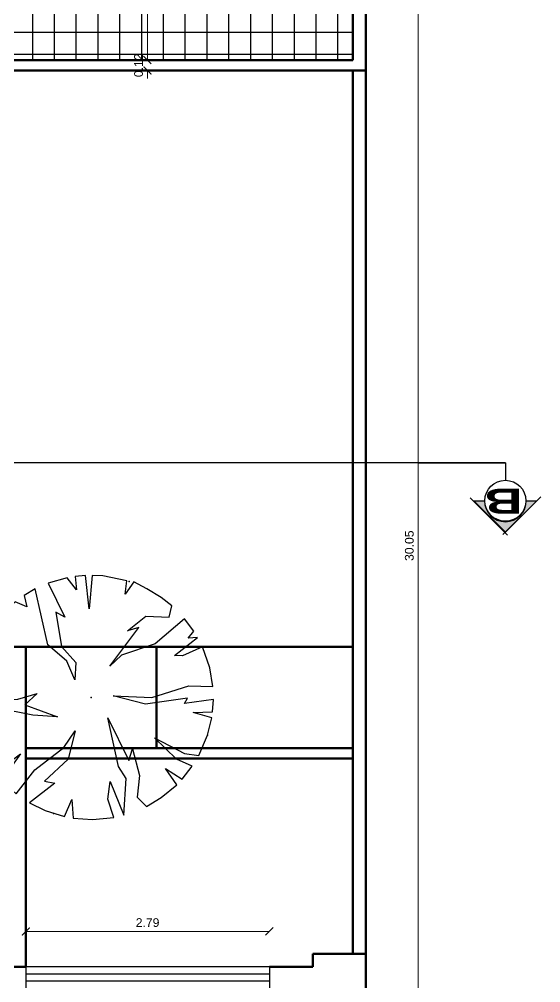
# Model space of a CAD drawing. Header units: inches. Extents: x 20.7 to 104.8, y 84.5 to 143.9.
# Drawn here: x 46.83 to 52.81, y 118.93 to 129.99 of the extents above; entities that cross this region are included whole.
import ezdxf
from ezdxf.enums import TextEntityAlignment as Align

# ---------------------------------------------------------------- set-up
doc = ezdxf.new("R2010")
doc.units = ezdxf.units.IN
doc.header["$MEASUREMENT"] = 0
doc.linetypes.add('CONTINUA', pattern=[0])
for name, color, linetype in [('Cotas', 60, 'Continuous'), ('Linea de corte', 30, 'Continuous'), ('Textura piso', 8, 'Continuous'), ('Vegetación', 3, 'Continuous'), ('Ventana', 4, 'Continuous')]:
    doc.layers.add(name, color=color, linetype=linetype)
doc.layers.add('Paredes', color=5, linetype='Continuous', lineweight=80)
doc.styles.add('SANSSERIFBOLD', font='sasb____.pfb', dxfattribs={"width": 0.85, "height": 0.6})
doc.styles.get("Standard").update_dxf_attribs({"font": 'arial.ttf'})
doc.dimstyles.new('Cotas', dxfattribs={"dimtxt": 0.1, "dimasz": 0.09, "dimexe": 0.2, "dimexo": 0.4, "dimgap": 0.05, "dimtad": 1, "dimzin": 0, "dimdsep": 46, "dimtxsty": 'Standard', "dimblk": 'ARCHTICK', "dimcen": 0.09, "dimse1": 1, "dimse2": 1, "dimclrd": 60, "dimclre": 256, "dimadec": 0, "dimazin": 0, "dimtfac": 1, "dimtix": 1, "dimtofl": 0, "dimtmove": 1, "dimatfit": 3, "dimfxl": 0, "dimtolj": 1, "dimtzin": 0, "dimlwd": 9, "dimarcsym": 0})

# ---------------------------------------------------------------- blocks, each defined once
blk = doc.blocks.new('árbol')
at = {"layer": 'Vegetación', "linetype": 'Continuous'}
for p, q in [((103.23321974944, 11.29301399431409), (103.0222076694889, 11.25729875743868)), ((103.2278987157575, 11.01776936838923), (103.23321974944, 11.29301399431409)), ((103.5268911243759, 11.28894840731773), (103.3824249537018, 11.29866681866409)), ((103.3824249537018, 11.29866681866409), (103.4292114629993, 10.96777318098739)), ((103.531335369992, 11.06663427798718), (103.5268911243759, 11.28894840731773)), ((103.5939616571427, 11.27928590317724), (103.531335369992, 11.06663427798718)), ((103.794349001165, 11.2300350831629), (103.5939616571427, 11.27928590317724)), ((103.0222076694889, 11.25729875743868), (102.779826682866, 11.17266954058052)), ((102.779826682866, 11.17266954058052), (102.884919526488, 10.94292236837432)), ((104.0261785075824, 11.13067868536127), (103.794349001165, 11.2300350831629)), ((102.6008463558759, 11.07475375930903), (102.4576168576255, 10.96874752361958)), ((102.6811556905737, 11.00925849839969), (102.6008463558759, 11.07475375930903)), ((102.8785494750383, 10.85174427855179), (102.6727891424101, 11.11821906223886)), ((102.6727891424101, 11.11821906223886), (102.6811556905737, 11.00925849839969)), ((104.0040594903028, 10.96713361889091), (104.0261785075824, 11.13067868536127)), ((104.1485731230436, 11.05627394561309), (104.0677887305904, 10.8764470279992)), ((104.2973224585699, 10.93965713180805), (104.1485731230436, 11.05627394561309)), ((102.4576168576255, 10.96874752361958), (102.7445655910083, 10.63114811820925)), ((102.884919526488, 10.94292236837432), (102.8785494750383, 10.85174427855179)), ((103.3617358680957, 10.59341777564928), (103.2278987157575, 11.01776936838923)), ((103.4292114629993, 10.96777318098739), (103.3705492706071, 11.00241287276164)), ((103.3705492706071, 11.00241287276164), (103.4393532964084, 10.52152243285234)), ((103.8218748039327, 10.62235085739624), (104.0040594903028, 10.96713361889091)), ((104.0677887305904, 10.8764470279992), (103.8218748039327, 10.62235085739624)), ((104.173840220665, 10.74866965664984), (104.2973224585699, 10.93965713180805)), ((104.361622925489, 10.87802365008125), (104.173840220665, 10.74866965664984)), ((104.5079932390945, 10.70171247680341), (104.361622925489, 10.87802365008125)), ((102.3096677072172, 10.82390678891723), (102.213342953493, 10.70141459456475)), ((102.4396531082761, 10.79258151756457), (102.3096677072172, 10.82390678891723)), ((102.429855376161, 10.52378543760884), (102.4396531082761, 10.79258151756457)), ((102.213342953493, 10.70141459456475), (102.1127925788733, 10.53403594735032)), ((102.7445655910083, 10.63114811820925), (102.8757865673342, 10.246502816055)), ((104.6102665591254, 10.53105424728437), (104.5079932390945, 10.70171247680341)), ((102.1127925788733, 10.53403594735032), (102.0358965525029, 10.38782515644993)), ((102.5948968020008, 10.31463499708808), (102.429855376161, 10.52378543760884)), ((103.3414849326599, 10.14929015601672), (103.3617358680957, 10.59341777564928)), ((103.4393532964084, 10.52152243285234), (103.3414849326599, 10.14929015601672)), ((104.5032664861112, 10.42383441536963), (104.6102665591254, 10.53105424728437)), ((103.0029164218453, 10.11186256255297), (102.5589448204548, 10.44290453327874)), ((102.5589448204548, 10.44290453327874), (102.5948968020008, 10.31463499708808)), ((103.949824783407, 10.37087838382876), (104.2553845661533, 10.45013606228854)), ((104.2553845661533, 10.45013606228854), (104.5032664861112, 10.42383441536963)), ((102.0212010289784, 10.30719730882042), (101.9663534749175, 10.02977318711625)), ((102.1744643890547, 10.28831654277482), (102.0212010289784, 10.30719730882042)), ((102.0358965525029, 10.38782515644993), (102.1744643890547, 10.28831654277482)), ((103.5942690299709, 10.09030862386292), (104.0833255720615, 10.32741666926609)), ((104.0833255720615, 10.32741666926609), (103.949824783407, 10.37087838382876)), ((104.2915007523393, 10.29849972900829), (104.1542452055522, 10.21107661404073)), ((104.7107860923157, 10.27128334014598), (104.2915007523393, 10.29849972900829)), ((102.8757865673342, 10.246502816055), (103.0029164218453, 10.11186256255297)), ((104.1542452055522, 10.21107661404073), (103.5942690299709, 10.09030862386292)), ((104.3254924782004, 10.11647106043328), (104.7107860923157, 10.27128334014598)), ((104.5266410207993, 10.08984167011494), (104.3254924782004, 10.11647106043328)), ((104.737095745367, 10.15792556821299), (104.5266410207993, 10.08984167011494)), ((104.761295594414, 9.91391265022829), (104.737095745367, 10.15792556821299)), ((101.9663534749175, 10.02977318711625), (101.9602151110776, 9.910440555441852)), ((101.9602151110776, 9.910440555441852), (102.3432683106391, 9.875893981878193)), ((102.3432683106391, 9.875893981878193), (101.9617566156888, 9.831402475013114)), ((104.7459225428373, 9.690688982898422), (104.761295594414, 9.91391265022829)), ((101.9617566156888, 9.831402475013114), (101.9724393174936, 9.713180037347641)), ((101.9724393174936, 9.713180037347641), (102.1246401438345, 9.729480048364877)), ((102.1246401438345, 9.729480048364877), (101.9875898872453, 9.622397468107295)), ((101.9875898872453, 9.622397468107295), (102.0501525304066, 9.404274206027068)), ((102.9432875895846, 9.618387387212458), (102.7555434737287, 9.399750367505277)), ((102.7754748525218, 9.556453531930075), (102.9612584959042, 9.721330753346663)), ((103.1599559498268, 9.711041305646162), (102.9432875895846, 9.618387387212458)), ((102.9612584959042, 9.721330753346663), (103.1599559498268, 9.711041305646162)), ((103.9343215560163, 9.583280075781985), (103.7441181647511, 9.715140831293198)), ((103.7441181647511, 9.715140831293198), (104.0671659752288, 9.63328466688808)), ((104.0671659752288, 9.63328466688808), (104.3214265669468, 9.364004609000993)), ((104.5318800109493, 9.67627102400617), (104.7459225428373, 9.690688982898422)), ((104.7270370218683, 9.589951598230726), (104.5318800109493, 9.67627102400617)), ((102.0501525304066, 9.404274206027068), (102.4387023927547, 9.596151867940925)), ((102.4387023927547, 9.596151867940925), (102.3810238640607, 9.490592759349681)), ((102.3810238640607, 9.490592759349681), (102.7754748525218, 9.556453531930075)), ((103.4467408424242, 9.135873721434287), (103.5843159458538, 9.510721291608803)), ((103.5843159458538, 9.510721291608803), (103.5629171420808, 9.230159269434893)), ((104.1913609797807, 9.250926697886513), (103.9343215560163, 9.583280075781985)), ((104.6583088152967, 9.370861122487945), (104.7270370218683, 9.589951598230726)), ((102.7555434737287, 9.399750367505277), (102.1160359585232, 9.25608586828325)), ((104.3214265669468, 9.364004609000993), (104.3439732390588, 9.481001033717178)), ((104.3439732390588, 9.481001033717178), (104.5698457039074, 9.191221488796913)), ((104.5698457039074, 9.191221488796913), (104.6583088152967, 9.370861122487945)), ((102.1160359585232, 9.25608586828325), (102.1902299330361, 9.12910630797289)), ((103.38187192053, 9.055968077179728), (103.3148716833887, 9.27982749665675)), ((103.3148716833887, 9.27982749665675), (103.4467408424242, 9.135873721434287)), ((103.5629171420808, 9.230159269434893), (103.4637451088735, 8.710702220447907)), ((104.4667416168553, 9.03883823583768), (104.1913609797807, 9.250926697886513)), ((102.1902299330361, 9.12910630797289), (102.3202462807714, 9.16068273235311)), ((102.3202462807714, 9.16068273235311), (102.2650941005769, 9.025755852753974)), ((104.1518270650534, 8.890788106666136), (104.0055766704949, 9.086049693257493)), ((104.0055766704949, 9.086049693257493), (104.3131102526425, 8.871206888229885)), ((102.2650941005769, 9.025755852753974), (102.4120261629627, 8.867888167695803)), ((103.3907023468685, 8.796649506805345), (103.38187192053, 9.055968077179728)), ((104.3131102526425, 8.871206888229885), (104.4667416168553, 9.03883823583768)), ((102.4120261629627, 8.867888167695803), (102.6042736743259, 8.71948706992859)), ((102.6042736743259, 8.71948706992859), (102.7032683566149, 8.857254481619677)), ((102.7032683566149, 8.857254481619677), (102.6637706020373, 8.68335748540676)), ((104.1119346065161, 8.716079120313196), (103.9907125563873, 8.873300295626109)), ((103.9907125563873, 8.873300295626109), (104.1852488332531, 8.765992153981884)), ((104.1852488332531, 8.765992153981884), (104.1518270650534, 8.890788106666136)), ((103.1070160845496, 8.520791657957304), (103.126808893583, 8.773766470855591)), ((103.126808893583, 8.773766470855591), (103.2089809507543, 8.505862080388255)), ((103.3249875437491, 8.49806975441038), (103.3907023468685, 8.796649506805345)), ((102.6637706020373, 8.68335748540676), (102.8645029444376, 8.588480494956741)), ((103.4637451088735, 8.710702220447907), (103.5636608511821, 8.51238551168364)), ((103.9276803810113, 8.617471244933476), (104.1119346065161, 8.716079120313196)), ((102.8645029444376, 8.588480494956741), (103.1070160845496, 8.520791657957304)), ((103.5636608511821, 8.51238551168364), (103.7643865155258, 8.557027647335211)), ((103.7643865155258, 8.557027647335211), (103.9276803810113, 8.617471244933476)), ((103.2089809507543, 8.505862080388255), (103.3249875437491, 8.49806975441038))]:
    blk.add_line(p, q, dxfattribs=at)
for p in [(103.794349001165, 11.2300350831629), (102.0289609000478, 10.33180010499174), (103.3607724388983, 9.898223543114767), (103.3607724388983, 9.898223543114767), (104.6925839777489, 9.464646981237799), (102.9271958766313, 8.56641200306678)]:
    blk.add_point(p, dxfattribs=at)
blk = doc.blocks.new('_ArchTick')
at = {"color": 0, "linetype": 'ByBlock', "const_width": 0.15}
blk.add_lwpolyline([(-0.5, -0.5), (0.5, 0.5)], dxfattribs=at)
blk = doc.blocks.new('*D400')
at = {"layer": 'Cotas', "color": 60, "linetype": 'CONTINUA', "lineweight": 9, "transparency": 16777216}
blk.add_line((48.30332022859874, 129.5170058728399), (48.30332022859874, 138.8211326138387), dxfattribs=at)
at = {"layer": 'Defpoints', "color": 0, "transparency": 16777216}
for p in [(48.30332022859874, 138.8211326138387), (48.30332022859874, 138.8211326138387), (48.30332022859869, 129.5170058728399)]:
    blk.add_point(p, dxfattribs=at)
at = {"layer": 'Cotas', "color": 60, "lineweight": 9, "transparency": 16777216, "xscale": 0.09, "yscale": 0.09, "zscale": 0.09}
for p, rotation in [((48.30332022859874, 138.8211326138387), 90), ((48.30332022859874, 129.5170058728399), 270)]:
    blk.add_blockref('_ArchTick', p, dxfattribs=dict(at, rotation=rotation))
at = {"layer": 'Cotas', "color": 0, "transparency": 16777216, "insert": (48.20222882341454, 134.1690692433393), "char_height": 0.1, "attachment_point": 5, "rotation": 90}
blk.add_mtext('\\A1;9.30', dxfattribs=at)
blk = doc.blocks.new('*D294')
at = {"layer": 'Cotas', "color": 60, "linetype": 'CONTINUA', "lineweight": 9, "transparency": 16777216}
for p, q in [((48.30332022859869, 129.5170058728399), (48.30332022859869, 129.6070058728399)), ((48.30332022859869, 129.3970058728397), (48.30332022859869, 129.3070058728397))]:
    blk.add_line(p, q, dxfattribs=at)
at = {"layer": 'Defpoints', "color": 0, "transparency": 16777216}
for p in [(48.30332022859869, 129.5170058728399), (48.30332022859869, 129.3970058728397), (48.30332022859869, 129.3970058728397)]:
    blk.add_point(p, dxfattribs=at)
at = {"layer": 'Cotas', "color": 60, "lineweight": 9, "transparency": 16777216, "xscale": 0.09, "yscale": 0.09, "zscale": 0.09}
for p, rotation in [((48.30332022859869, 129.5170058728399), 270), ((48.30332022859869, 129.3970058728397), 90)]:
    blk.add_blockref('_ArchTick', p, dxfattribs=dict(at, rotation=rotation))
at = {"layer": 'Cotas', "color": 0, "transparency": 16777216, "insert": (48.2022629298265, 129.4570058728398), "char_height": 0.1, "attachment_point": 5, "rotation": 90}
blk.add_mtext('\\A1;0.12', dxfattribs=at)
blk = doc.blocks.new('*D296')
at = {"layer": 'Cotas', "color": 60, "linetype": 'CONTINUA', "lineweight": 9, "transparency": 16777216}
blk.add_line((51.40757338725738, 138.9711326138387), (51.40757338725737, 108.9211326138387), dxfattribs=at)
at = {"layer": 'Defpoints', "color": 0, "transparency": 16777216}
for p in [(51.40757338725739, 138.9711326138387), (51.40757338725737, 108.9211326138387), (51.40757338725737, 108.9211326138387)]:
    blk.add_point(p, dxfattribs=at)
at = {"layer": 'Cotas', "color": 60, "lineweight": 9, "transparency": 16777216, "xscale": 0.09, "yscale": 0.09, "zscale": 0.09}
for p, rotation in [((51.40757338725738, 138.9711326138387), 90), ((51.40757338725737, 108.9211326138387), 270)]:
    blk.add_blockref('_ArchTick', p, dxfattribs=dict(at, rotation=rotation))
at = {"layer": 'Cotas', "color": 0, "transparency": 16777216, "insert": (51.30648198207318, 123.9461326138387), "char_height": 0.1, "attachment_point": 5, "rotation": 90}
blk.add_mtext('\\A1;30.05', dxfattribs=at)
blk = doc.blocks.new('*D306')
at = {"layer": 'Cotas', "color": 60, "linetype": 'CONTINUA', "lineweight": 9, "transparency": 16777216}
blk.add_line((46.90959260785634, 119.5211211043468), (49.70128078379692, 119.5211211043468), dxfattribs=at)
at = {"layer": 'Defpoints', "color": 0, "transparency": 16777216}
for p in [(46.90959260785634, 119.5211211043468), (49.70128078379692, 119.5211211043468), (49.70128078379692, 119.5211211043468)]:
    blk.add_point(p, dxfattribs=at)
at = {"layer": 'Cotas', "color": 60, "lineweight": 9, "transparency": 16777216, "xscale": 0.09, "yscale": 0.09, "zscale": 0.09, "rotation": 180}
blk.add_blockref('_ArchTick', (46.90959260785634, 119.5211211043468), dxfattribs=at)
at = {"layer": 'Cotas', "color": 60, "lineweight": 9, "transparency": 16777216, "xscale": 0.09, "yscale": 0.09, "zscale": 0.09}
blk.add_blockref('_ArchTick', (49.70128078379692, 119.5211211043468), dxfattribs=at)
at = {"layer": 'Cotas', "color": 0, "transparency": 16777216, "insert": (48.30543669582663, 119.622178403119), "char_height": 0.1, "attachment_point": 5}
blk.add_mtext('\\A1;2.79', dxfattribs=at)
blk = doc.blocks.new('corte 2')
at = {"layer": 'Cotas', "linetype": 'ByBlock'}
blk.add_hatch(color=256, dxfattribs=at).paths.add_polyline_path([(29.39006926400077, 30.86183157133371), (29.02907860691801, 30.50084091425094), (29.15006926400054, 30.50084091425094, -1), (29.63006926400055, 30.50084091425094), (29.75105992108354, 30.50084091425094)])
at = {"layer": 'Cotas', "color": 3, "linetype": 'Continuous'}
for p, q in [((28.9851084034525, 30.45687071078544), (29.41787370965801, 30.88963601699118)), ((29.79488622752149, 30.46601545844976), (29.36612956899705, 30.89477211697397))]:
    blk.add_line(p, q, dxfattribs=at)
at = {"layer": 'Cotas', "color": 3}
for p, q in [((29.02907860691801, 30.50084091425094), (29.39006926400077, 30.86183157133371)), ((29.39006926400077, 30.86183157133371), (29.75105992108354, 30.50084091425094)), ((29.15006926400054, 30.50084091425094), (29.02907860691801, 30.50084091425094)), ((29.75105992108354, 30.50084091425094), (29.63006926400055, 30.50084091425094))]:
    blk.add_line(p, q, dxfattribs=at)
at = {"layer": 'Cotas', "color": 3, "linetype": 'Continuous'}
blk.add_circle((29.39006926400077, 30.50084091425083), 0.2352, dxfattribs=at)
at = {"layer": 'Cotas', "color": 3}
blk.add_arc((29.39006926400054, 30.50084091425094), 0.2400000000000091, 0, 180, dxfattribs=at)
at = {"layer": 'Cotas', "color": 3, "style": 'SANSSERIFBOLD', "width": 1.5}
blk.add_text('B', height=0.288, dxfattribs=at).set_placement((29.41140360753928, 30.36217291678395), align=Align.CENTER)

msp = doc.modelspace()

# ---------------------------------------------------------------- hatches: boundary and pattern name
at = {"layer": 'Textura piso'}
h = msp.add_hatch(dxfattribs=at)
h.set_pattern_fill('ANSI37', color=256, scale=2, angle=-45.00000000000001, style=0)
h.set_pattern_definition([(360, (14.73790602242759, 217.8356738307002), (1.014354061992836e-16, 0.25), []), (90, (14.73790602242759, 217.8356738307002), (-0.25, 1.014354061992836e-16), [])])
h.paths.add_polyline_path([(50.65757338725741, 129.5170058728399), (50.65757338725741, 132.9684343632218), (49.24757338725743, 132.9684343632219), (49.24757338725743, 133.4684343632219), (50.65757338725741, 133.4684343632218), (50.6575733872574, 138.8211326138387), (45.36171271719763, 138.8211326138387), (45.36171271719764, 135.8497081930303), (45.51171271719761, 135.8497081930303), (45.51171271719761, 135.3497081930303), (45.2117127171976, 135.3497081930303), (45.2117127171976, 135.8497081930303), (41.74765915143252, 135.8497081930303), (41.74765915143252, 129.5170058728399), (42.64765915143249, 129.5170058728399)])
h.paths.add_polyline_path([(46.39654711499424, 132.7093252994816), (46.3925282061515, 132.7093252994816), (46.3925282061515, 132.7043538283885), (46.396395559236, 132.7043538283885, 0.01042263796228323)], flags=16)
h.paths.add_polyline_path([(46.3875567350584, 132.7104744233409), (46.3875567350584, 132.6645820596436), (46.38258526396532, 132.6645820596436), (46.38258526396532, 132.6546391174573), (46.37761379287224, 132.6546391174573), (46.37761379287224, 132.6446961752712), (46.37264232177915, 132.6446961752712), (46.37264232177915, 132.6397247041781), (46.36767085068584, 132.6397247041781), (46.36767085068584, 132.6347532330849), (46.36269937959275, 132.6347532330849), (46.36269937959275, 132.6297817619918), (46.35772790849967, 132.6297817619918), (46.35772790849967, 132.6248102908987), (46.35275643740658, 132.6248102908987), (46.35275643740658, 132.6198388198056), (46.3477849663135, 132.6198388198057), (46.3477849663135, 132.6148673487124), (46.34281349522042, 132.6148673487124), (46.3428134952204, 132.6098958776193), (46.33287055303424, 132.6098958776193), (46.33287055303424, 132.6049244065262), (46.32292761084784, 132.6049244065263), (46.32292761084784, 132.5999529354332), (46.30801319756858, 132.5999529354332), (46.30801319756858, 132.5949814643401), (46.277237342485, 132.59498146434), (46.27723734248514, 132.7104744233409), (46.15886906477533, 132.7104744233409), (46.15886906477532, 132.7242397127609), (46.16384053586842, 132.7242397127609), (46.16384053586842, 132.7490970682265), (46.1688120069615, 132.7490970682265), (46.16881200696151, 132.7590400104127), (46.1737834780546, 132.7590400104127), (46.17378347805458, 132.7689829525988), (46.17875494914767, 132.7689829525988), (46.17875494914768, 132.7789258947851), (46.18372642024077, 132.7789258947851), (46.18372642024075, 132.7838973658782), (46.18869789133385, 132.7838973658782), (46.18869789133385, 132.7888688369713), (46.19366936242716, 132.7888688369713), (46.19366936242716, 132.7938403080645), (46.19864083352024, 132.7938403080645), (46.19864083352024, 132.7988117791576), (46.20361230461333, 132.7988117791576), (46.20361230461334, 132.8037832502507), (46.20858377570642, 132.8037832502507), (46.20858377570642, 132.8087547213438), (46.21852671789259, 132.8087547213438), (46.21852671789259, 132.8137261924368), (46.22846966007875, 132.8137261924368), (46.22846966007875, 132.81869766353), (46.23841260226515, 132.81869766353), (46.23841260226516, 132.8236691346231), (46.26326995773059, 132.8236691346231), (46.26326995773059, 132.8286406057162), (46.27723734248527, 132.8286406057162), (46.27723734248513, 132.7104744233409)], flags=16)
h.paths.add_polyline_path([(46.27818437100985, 132.6496676463642), (46.27818437100984, 132.6993823572953), (46.33784202412733, 132.6993823572953), (46.33784202412733, 132.6496676463642)], flags=0)
h.paths.add_polyline_path([(46.28315584210315, 132.6596105885504), (46.28315584210316, 132.6944108862022), (46.32789908194116, 132.6944108862022), (46.32789908194116, 132.6596105885504)], flags=0)
h.paths.add_polyline_path([(46.28812731319623, 132.6695535307367), (46.28812731319623, 132.6894394151091), (46.31795613975476, 132.6894394151091), (46.31795613975475, 132.6695535307367)], flags=0)
h.paths.add_polyline_path([(46.29309878428933, 132.6745250018298), (46.29309878428932, 132.6844679440161), (46.31298466866167, 132.6844679440161), (46.31298466866167, 132.6745250018298)], flags=0)
h.paths.add_polyline_path([(45.23466593103716, 132.624751060102), (45.90718980552557, 132.624751060102), (45.90718980552557, 132.5030048118073), (45.23466593103716, 132.5030048118073)], flags=24)
h.paths.add_polyline_path([(44.98970261544438, 132.9309012402319), (46.12558240053504, 132.9309012402319), (46.12558240053504, 132.7059012402319), (44.98970261544438, 132.7059012402319)], flags=24)

# ---------------------------------------------------------------- linework, layer by layer
at = {"layer": 'Linea de corte'}
for p, q in [((52.4075733872574, 124.897006001455), (39.99765915143249, 124.897006001455)), ((51.40757338725739, 124.897006001455), (52.40757338725739, 124.897006001455)), ((52.40757338725739, 124.897006001455), (52.4075733872574, 124.697006001455))]:
    msp.add_line(p, q, dxfattribs=at)
at = {"layer": 'Paredes'}
for p, q in [((50.80757338725736, 108.9211326138387), (50.80757338725738, 138.9711326138387)), ((50.6575733872574, 129.5170058728399), (50.6575733872574, 138.8211326138387)), ((50.6575733872574, 129.5170058728399), (42.64765915143249, 129.5170058728399)), ((50.80757338725738, 129.3970058728399), (42.64765915143249, 129.3970058728399)), ((50.65757338725739, 119.2655043267909), (50.6575733872574, 129.3970058728399)), ((50.6575733872574, 121.6252077933319), (50.6575733872574, 129.3970058728399)), ((44.08187193619564, 122.7852077933319), (46.90959260785635, 122.7852077933319)), ((46.90959260785635, 122.7852077933319), (46.90959260785634, 119.1155043267909)), ((46.90959260785635, 122.7852077933319), (50.6575733872574, 122.7852077933319)), ((48.40959260785665, 122.7852077933319), (48.40959260785667, 121.6252077933319)), ((46.90959260785638, 121.6252077933319), (50.6575733872574, 121.6252077933319)), ((46.90959260785635, 121.5052077933319), (50.6575733872574, 121.5052077933319)), ((50.65757338725739, 119.2655043267909), (50.6575733872574, 121.5052077933319)), ((50.65757338725739, 120.3872858671247), (50.65757338725739, 120.5386126175373)), ((50.80757338725736, 119.2655043267909), (50.20128078379689, 119.2655043267909)), ((50.20128078379689, 119.2655043267909), (50.2012807837969, 119.1155043267909)), ((46.90959260785634, 119.1155043267909), (44.59765915143252, 119.1155043267909)), ((50.20128078379689, 119.1155043267909), (49.70128078379692, 119.1155043267909))]:
    msp.add_line(p, q, dxfattribs=at)
at = {"layer": 'Ventana'}
for p, q in [((49.70128078379692, 119.1155043267909), (46.90959260785634, 119.1155043267909)), ((46.90959260785634, 119.1155043267909), (46.90959260785634, 118.8659124238269)), ((49.70128078379692, 119.1155043267909), (49.70128078379692, 118.8655043267909)), ((49.70128078379692, 119.0305043267909), (46.90959260785634, 119.0305043267909)), ((49.70128078379692, 118.9505043267909), (46.90959260785634, 118.9505043267909))]:
    msp.add_line(p, q, dxfattribs=at)

# ---------------------------------------------------------------- block references
at = {"layer": 'Cotas', "rotation": 180.0000000000008}
msp.add_blockref('corte 2', (81.79764265125776, 154.9626469157063), dxfattribs=at)
at = {"layer": 'Vegetación', "rotation": 270}
msp.add_blockref('árbol', (37.76136906474176, 225.5659802322302), dxfattribs=at)

# ---------------------------------------------------------------- dimensions: what is measured, and where the dimension line sits
at = {"layer": 'Cotas'}
for base, p1, p2, picture, middle in [((51.40757338725737, 108.9211326138387), (51.40757338725739, 138.9711326138387), (51.40757338725737, 108.9211326138387), '*D296', (51.30648198207318, 123.9461326138387)), ((48.30332022859874, 138.8211326138387), (48.30332022859869, 129.5170058728399), (48.30332022859874, 138.8211326138387), '*D400', (48.20222882341454, 134.1690692433393)), ((48.30332022859869, 129.3970058728397), (48.30332022859869, 129.5170058728399), (48.30332022859869, 129.3970058728397), '*D294', (48.2022629298265, 129.4570058728398))]:
    dim = msp.add_linear_dim(base=base, p1=p1, p2=p2, angle=270, dimstyle='Cotas', dxfattribs=at)
    dim.commit()
    dim.dimension.update_dxf_attribs({"geometry": picture, "text_midpoint": middle})
dim = msp.add_linear_dim(base=(49.70128078379692, 119.5211211043468), p1=(46.90959260785634, 119.5211211043468), p2=(49.70128078379692, 119.5211211043468), dimstyle='Cotas', dxfattribs=at)
dim.commit()
dim.dimension.update_dxf_attribs({"geometry": '*D306', "text_midpoint": (48.30543669582663, 119.622178403119)})

doc.saveas('drawing.dxf')
